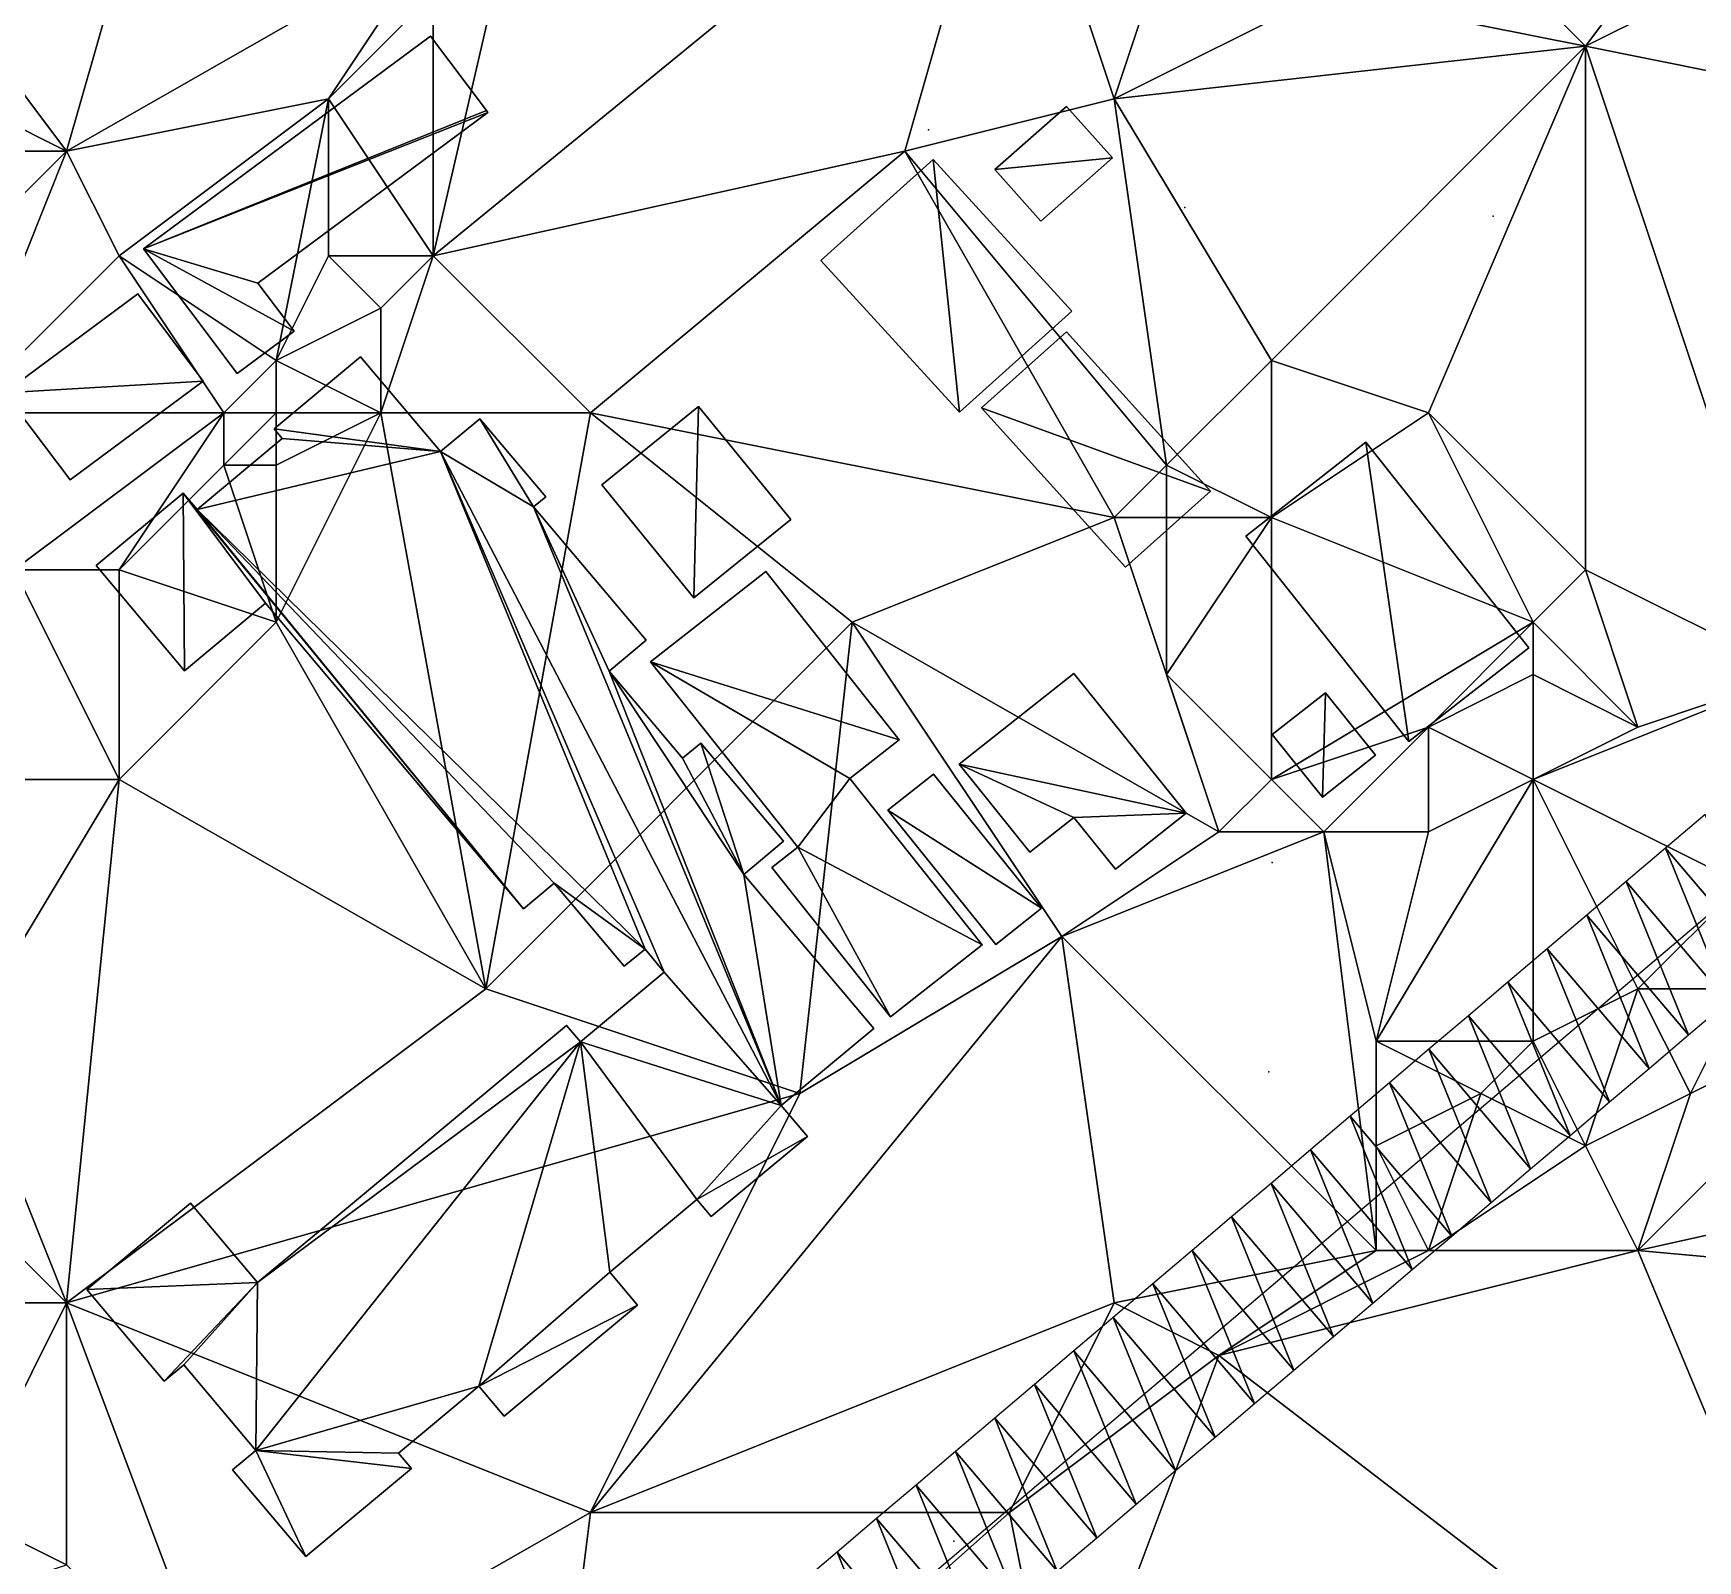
# Model space of a CAD drawing. Header units: metres. Extents: x -1103 to 901, y -902 to 905.
# Drawn here: x -155.3 to -91.7, y 490.2 to 548.5 of the extents above; entities that cross this region are included whole.
import ezdxf

# ---------------------------------------------------------------- set-up
doc = ezdxf.new("R2010")
doc.units = ezdxf.units.M
for name, color, linetype in [('OSM_BUILDING_FOOTPRINTS', 7, 'CONTINUOUS'), ('OSM_BUILDING_ROOFS', 1, 'CONTINUOUS'), ('OSM_BUILDING_WALLS', 8, 'CONTINUOUS'), ('OSM_ROAD_AXES', 2, 'CONTINUOUS'), ('OSM_ROAD_SURFACE', 9, 'CONTINUOUS'), ('OSM_TERRAIN', 3, 'CONTINUOUS'), ('OSM_TREES', 3, 'CONTINUOUS')]:
    doc.layers.add(name, color=color, linetype=linetype)

msp = doc.modelspace()

# ---------------------------------------------------------------- linework, layer by layer
at = {"layer": 'OSM_BUILDING_FOOTPRINTS'}
for points in [[(-151.062, 540.265, 14.985), (-140.107, 548.393, 14.985), (-137.974, 545.551, 14.985), (-137.919, 545.474, 14.985), (-146.706, 538.949, 14.985), (-145.314, 537.124, 14.985), (-147.491, 535.509, 14.985), (-151.062, 540.265, 14.985)], [(-115.822, 545.706, 15.709), (-114.064, 543.737, 15.709), (-116.806, 541.326, 15.709), (-118.563, 543.295, 15.709), (-115.822, 545.706, 15.709)], [(-125.207, 539.822, 15.812), (-120.918, 543.682, 15.812), (-115.623, 537.887, 15.812), (-119.912, 534.028, 15.812), (-125.207, 539.822, 15.812)], [(-151.283, 538.54, 15.13), (-148.785, 535.211, 15.13), (-153.869, 531.44, 15.13), (-156.379, 534.768, 15.13), (-151.283, 538.54, 15.13)], [(-115.822, 537.091, 15.217), (-110.317, 531.008, 15.217), (-113.567, 528.111, 15.217), (-119.072, 534.193, 15.217), (-115.822, 537.091, 15.217)], [(-152.874, 528.166, 15.963), (-149.547, 530.931, 15.963), (-149.017, 530.312, 15.963), (-145.767, 533.021, 15.963), (-146.076, 533.386, 15.963), (-142.782, 536.14, 15.963), (-139.731, 532.523, 15.963), (-138.228, 533.773, 15.963), (-135.708, 530.798, 15.963), (-136.172, 530.411, 15.963), (-131.872, 525.313, 15.963), (-133.287, 524.13, 15.963), (-130.479, 520.812, 15.963), (-129.783, 521.387, 15.963), (-126.622, 517.638, 15.963), (-128.147, 516.366, 15.963), (-123.184, 510.483, 15.963), (-126.721, 507.541, 15.963), (-125.715, 506.358, 15.963), (-129.385, 503.306, 15.963), (-129.938, 503.958, 15.963), (-133.265, 501.182, 15.963), (-132.204, 499.922, 15.963), (-137.3, 495.675, 15.963), (-138.261, 496.825, 15.963), (-141.323, 494.27, 15.963), (-140.826, 493.684, 15.963), (-144.871, 490.311, 15.963), (-147.668, 493.629, 15.963), (-146.773, 494.37, 15.963), (-149.525, 497.632, 15.963), (-150.277, 497.013, 15.963), (-153.228, 500.519, 15.963), (-149.271, 503.814, 15.963), (-146.717, 500.784, 15.963), (-134.912, 510.605, 15.963), (-134.381, 509.974, 15.963), (-131.187, 512.639, 15.963), (-131.916, 513.513, 15.963), (-132.712, 512.861, 15.963), (-135.387, 516.035, 15.963), (-136.559, 515.05, 15.963), (-146.408, 526.729, 15.963), (-149.503, 524.152, 15.963), (-152.874, 528.166, 15.963)], [(-133.563, 531.252, 16.356), (-129.871, 534.238, 16.356), (-126.345, 529.925, 16.356), (-130.048, 526.939, 16.356), (-133.563, 531.252, 16.356)], [(-108.969, 529.294, 14.063), (-104.392, 532.877, 14.063), (-98.169, 525.026, 14.063), (-102.756, 521.442, 14.063), (-108.969, 529.294, 14.063)], [(-127.307, 527.934, 16.377), (-122.211, 521.509, 16.377), (-124.09, 520.038, 16.377), (-119.039, 513.679, 16.377), (-122.543, 510.925, 16.377), (-127.075, 516.632, 16.377), (-126.08, 517.406, 16.377), (-131.706, 524.495, 16.377), (-127.307, 527.934, 16.377)], [(-115.546, 524.041, 15.904), (-111.257, 518.711, 15.904), (-113.954, 516.565, 15.904), (-115.546, 518.545, 15.904), (-117.226, 517.218, 15.904), (-119.923, 520.58, 15.904), (-115.546, 524.041, 15.904)], [(-104.017, 520.923, 14.483), (-106.05, 519.319, 14.483), (-107.963, 521.708, 14.483), (-105.929, 523.311, 14.483), (-104.017, 520.923, 14.483)], [(-120.896, 520.204, 16.344), (-116.773, 515.083, 16.344), (-118.519, 513.69, 16.344), (-122.642, 518.821, 16.344), (-120.896, 520.204, 16.344)]]:
    msp.add_polyline3d(points, close=True, dxfattribs=at)
at = {"layer": 'OSM_BUILDING_ROOFS'}
for points in [[(-151.062, 540.265, 24.985), (-137.974, 545.551, 24.985), (-140.107, 548.393, 24.985)], [(-151.062, 540.265, 24.985), (-137.919, 545.474, 24.985), (-137.974, 545.551, 24.985)], [(-151.062, 540.265, 24.985), (-146.706, 538.949, 24.985), (-137.919, 545.474, 24.985)], [(-114.064, 543.737, 25.709), (-115.822, 545.706, 25.709), (-118.563, 543.295, 25.709)], [(-120.918, 543.682, 25.812), (-125.207, 539.822, 25.812), (-119.912, 534.028, 25.812)], [(-120.918, 543.682, 25.812), (-119.912, 534.028, 25.812), (-115.623, 537.887, 25.812)], [(-114.064, 543.737, 25.709), (-118.563, 543.295, 25.709), (-116.806, 541.326, 25.709)], [(-151.062, 540.265, 24.985), (-147.491, 535.509, 24.985), (-145.314, 537.124, 24.985)], [(-151.062, 540.265, 24.985), (-145.314, 537.124, 24.985), (-146.706, 538.949, 24.985)], [(-148.785, 535.211, 25.13), (-151.283, 538.54, 25.13), (-156.379, 534.768, 25.13)], [(-110.317, 531.008, 25.217), (-115.822, 537.091, 25.217), (-119.072, 534.193, 25.217)], [(-139.731, 532.523, 30.763), (-142.782, 536.14, 30.763), (-146.076, 533.386, 30.763)], [(-148.785, 535.211, 25.13), (-156.379, 534.768, 25.13), (-153.869, 531.44, 25.13)], [(-129.871, 534.238, 26.356), (-133.563, 531.252, 26.356), (-130.048, 526.939, 26.356)], [(-129.871, 534.238, 26.356), (-130.048, 526.939, 26.356), (-126.345, 529.925, 26.356)], [(-110.317, 531.008, 25.217), (-119.072, 534.193, 25.217), (-113.567, 528.111, 25.217)], [(-139.731, 532.523, 30.763), (-146.076, 533.386, 30.763), (-145.767, 533.021, 30.763)], [(-136.172, 530.411, 30.763), (-138.228, 533.773, 30.763), (-139.731, 532.523, 30.763)], [(-136.172, 530.411, 30.763), (-135.708, 530.798, 30.763), (-138.228, 533.773, 30.763)], [(-139.731, 532.523, 30.763), (-145.767, 533.021, 30.763), (-149.017, 530.312, 30.763)], [(-104.392, 532.877, 24.063), (-108.969, 529.294, 24.063), (-102.756, 521.442, 24.063)], [(-104.392, 532.877, 24.063), (-102.756, 521.442, 24.063), (-98.169, 525.026, 24.063)], [(-139.731, 532.523, 30.763), (-149.017, 530.312, 30.763), (-131.916, 513.513, 30.763)], [(-126.721, 507.541, 30.763), (-136.172, 530.411, 30.763), (-139.731, 532.523, 30.763)], [(-139.731, 532.523, 30.763), (-131.916, 513.513, 30.763), (-131.187, 512.639, 30.763)], [(-131.187, 512.639, 30.763), (-126.721, 507.541, 30.763), (-139.731, 532.523, 30.763)], [(-149.547, 530.931, 30.763), (-152.874, 528.166, 30.763), (-149.503, 524.152, 30.763)], [(-149.547, 530.931, 30.763), (-149.503, 524.152, 30.763), (-146.408, 526.729, 30.763)], [(-149.547, 530.931, 30.763), (-146.408, 526.729, 30.763), (-136.559, 515.05, 30.763)], [(-149.017, 530.312, 30.763), (-149.547, 530.931, 30.763), (-136.559, 515.05, 30.763)], [(-149.017, 530.312, 30.763), (-136.559, 515.05, 30.763), (-135.387, 516.035, 30.763)], [(-149.017, 530.312, 30.763), (-135.387, 516.035, 30.763), (-131.916, 513.513, 30.763)], [(-133.287, 524.13, 30.763), (-131.872, 525.313, 30.763), (-136.172, 530.411, 30.763)], [(-126.721, 507.541, 30.763), (-133.287, 524.13, 30.763), (-136.172, 530.411, 30.763)], [(-122.211, 521.509, 26.377), (-127.307, 527.934, 26.377), (-131.706, 524.495, 26.377)], [(-124.09, 520.038, 26.377), (-122.211, 521.509, 26.377), (-131.706, 524.495, 26.377)], [(-124.09, 520.038, 26.377), (-131.706, 524.495, 26.377), (-126.08, 517.406, 26.377)], [(-128.147, 516.366, 30.763), (-130.479, 520.812, 30.763), (-133.287, 524.13, 30.763)], [(-126.721, 507.541, 30.763), (-128.147, 516.366, 30.763), (-133.287, 524.13, 30.763)], [(-111.257, 518.711, 25.904), (-115.546, 524.041, 25.904), (-119.923, 520.58, 25.904)], [(-106.05, 519.319, 24.483), (-105.929, 523.311, 24.483), (-107.963, 521.708, 24.483)], [(-106.05, 519.319, 24.483), (-104.017, 520.923, 24.483), (-105.929, 523.311, 24.483)], [(-128.147, 516.366, 30.763), (-129.783, 521.387, 30.763), (-130.479, 520.812, 30.763)], [(-128.147, 516.366, 30.763), (-126.622, 517.638, 30.763), (-129.783, 521.387, 30.763)], [(-119.923, 520.58, 25.904), (-117.226, 517.218, 25.904), (-115.546, 518.545, 25.904)], [(-115.546, 518.545, 25.904), (-111.257, 518.711, 25.904), (-119.923, 520.58, 25.904)], [(-126.08, 517.406, 26.377), (-119.039, 513.679, 26.377), (-124.09, 520.038, 26.377)], [(-116.773, 515.083, 26.344), (-120.896, 520.204, 26.344), (-122.642, 518.821, 26.344)], [(-116.773, 515.083, 26.344), (-122.642, 518.821, 26.344), (-118.519, 513.69, 26.344)], [(-115.546, 518.545, 25.904), (-113.954, 516.565, 25.904), (-111.257, 518.711, 25.904)], [(-126.08, 517.406, 26.377), (-127.075, 516.632, 26.377), (-122.543, 510.925, 26.377)], [(-126.08, 517.406, 26.377), (-122.543, 510.925, 26.377), (-119.039, 513.679, 26.377)], [(-126.721, 507.541, 30.763), (-123.184, 510.483, 30.763), (-128.147, 516.366, 30.763)], [(-135.387, 516.035, 30.763), (-132.712, 512.861, 30.763), (-131.916, 513.513, 30.763)], [(-131.187, 512.639, 30.763), (-134.381, 509.974, 30.763), (-126.721, 507.541, 30.763)], [(-134.381, 509.974, 30.763), (-134.912, 510.605, 30.763), (-146.717, 500.784, 30.763)], [(-134.381, 509.974, 30.763), (-146.717, 500.784, 30.763), (-146.773, 494.37, 30.763)], [(-134.381, 509.974, 30.763), (-146.773, 494.37, 30.763), (-138.261, 496.825, 30.763)], [(-134.381, 509.974, 30.763), (-138.261, 496.825, 30.763), (-133.265, 501.182, 30.763)], [(-134.381, 509.974, 30.763), (-133.265, 501.182, 30.763), (-129.938, 503.958, 30.763)], [(-134.381, 509.974, 30.763), (-129.938, 503.958, 30.763), (-126.721, 507.541, 30.763)], [(-163.818, 473.822, 18.964), (-154.532, 481.188, 18.964), (-175.877, 507.762, 18.964)], [(-129.938, 503.958, 30.763), (-125.715, 506.358, 30.763), (-126.721, 507.541, 30.763)], [(-129.938, 503.958, 30.763), (-129.385, 503.306, 30.763), (-125.715, 506.358, 30.763)], [(-146.717, 500.784, 30.763), (-149.271, 503.814, 30.763), (-153.228, 500.519, 30.763)], [(-138.261, 496.825, 30.763), (-132.204, 499.922, 30.763), (-133.265, 501.182, 30.763)], [(-146.717, 500.784, 30.763), (-153.228, 500.519, 30.763), (-150.277, 497.013, 30.763)], [(-146.717, 500.784, 30.763), (-150.277, 497.013, 30.763), (-149.525, 497.632, 30.763)], [(-146.717, 500.784, 30.763), (-149.525, 497.632, 30.763), (-146.773, 494.37, 30.763)], [(-138.261, 496.825, 30.763), (-137.3, 495.675, 30.763), (-132.204, 499.922, 30.763)], [(-146.773, 494.37, 30.763), (-141.323, 494.27, 30.763), (-138.261, 496.825, 30.763)], [(-146.773, 494.37, 30.763), (-147.668, 493.629, 30.763), (-144.871, 490.311, 30.763)], [(-146.773, 494.37, 30.763), (-144.871, 490.311, 30.763), (-140.826, 493.684, 30.763)], [(-146.773, 494.37, 30.763), (-140.826, 493.684, 30.763), (-141.323, 494.27, 30.763)]]:
    msp.add_3dface(points, dxfattribs=at)
at = {"layer": 'OSM_BUILDING_WALLS'}
for points in [[(-140.107, 548.393, 14.985), (-151.062, 540.265, 14.985), (-151.062, 540.265, 24.985)], [(-140.107, 548.393, 14.985), (-151.062, 540.265, 24.985), (-140.107, 548.393, 24.985)], [(-137.974, 545.551, 14.985), (-140.107, 548.393, 14.985), (-140.107, 548.393, 24.985)], [(-137.974, 545.551, 14.985), (-140.107, 548.393, 24.985), (-137.974, 545.551, 24.985)], [(-146.706, 538.949, 14.985), (-137.919, 545.474, 14.985), (-137.919, 545.474, 24.985)], [(-146.706, 538.949, 14.985), (-137.919, 545.474, 24.985), (-146.706, 538.949, 24.985)], [(-137.919, 545.474, 14.985), (-137.974, 545.551, 14.985), (-137.974, 545.551, 24.985)], [(-137.919, 545.474, 14.985), (-137.974, 545.551, 24.985), (-137.919, 545.474, 24.985)], [(-115.822, 545.706, 15.709), (-118.563, 543.295, 15.709), (-118.563, 543.295, 25.709)], [(-115.822, 545.706, 15.709), (-118.563, 543.295, 25.709), (-115.822, 545.706, 25.709)], [(-114.064, 543.737, 15.709), (-115.822, 545.706, 15.709), (-115.822, 545.706, 25.709)], [(-114.064, 543.737, 15.709), (-115.822, 545.706, 25.709), (-114.064, 543.737, 25.709)], [(-120.918, 543.682, 15.812), (-125.207, 539.822, 15.812), (-125.207, 539.822, 25.812)], [(-120.918, 543.682, 15.812), (-125.207, 539.822, 25.812), (-120.918, 543.682, 25.812)], [(-115.623, 537.887, 15.812), (-120.918, 543.682, 15.812), (-120.918, 543.682, 25.812)], [(-115.623, 537.887, 15.812), (-120.918, 543.682, 25.812), (-115.623, 537.887, 25.812)], [(-116.806, 541.326, 15.709), (-114.064, 543.737, 15.709), (-114.064, 543.737, 25.709)], [(-116.806, 541.326, 15.709), (-114.064, 543.737, 25.709), (-116.806, 541.326, 25.709)], [(-118.563, 543.295, 15.709), (-116.806, 541.326, 15.709), (-116.806, 541.326, 25.709)], [(-118.563, 543.295, 15.709), (-116.806, 541.326, 25.709), (-118.563, 543.295, 25.709)], [(-151.062, 540.265, 14.985), (-147.491, 535.509, 14.985), (-147.491, 535.509, 24.985)], [(-151.062, 540.265, 14.985), (-147.491, 535.509, 24.985), (-151.062, 540.265, 24.985)], [(-125.207, 539.822, 15.812), (-119.912, 534.028, 15.812), (-119.912, 534.028, 25.812)], [(-125.207, 539.822, 15.812), (-119.912, 534.028, 25.812), (-125.207, 539.822, 25.812)], [(-145.314, 537.124, 14.985), (-146.706, 538.949, 14.985), (-146.706, 538.949, 24.985)], [(-145.314, 537.124, 14.985), (-146.706, 538.949, 24.985), (-145.314, 537.124, 24.985)], [(-151.283, 538.54, 15.13), (-156.379, 534.768, 15.13), (-156.379, 534.768, 25.13)], [(-151.283, 538.54, 15.13), (-156.379, 534.768, 25.13), (-151.283, 538.54, 25.13)], [(-148.785, 535.211, 15.13), (-151.283, 538.54, 15.13), (-151.283, 538.54, 25.13)], [(-148.785, 535.211, 15.13), (-151.283, 538.54, 25.13), (-148.785, 535.211, 25.13)], [(-119.912, 534.028, 15.812), (-115.623, 537.887, 15.812), (-115.623, 537.887, 25.812)], [(-119.912, 534.028, 15.812), (-115.623, 537.887, 25.812), (-119.912, 534.028, 25.812)], [(-147.491, 535.509, 14.985), (-145.314, 537.124, 14.985), (-145.314, 537.124, 24.985)], [(-147.491, 535.509, 14.985), (-145.314, 537.124, 24.985), (-147.491, 535.509, 24.985)], [(-115.822, 537.091, 15.217), (-119.072, 534.193, 15.217), (-119.072, 534.193, 25.217)], [(-115.822, 537.091, 15.217), (-119.072, 534.193, 25.217), (-115.822, 537.091, 25.217)], [(-110.317, 531.008, 15.217), (-115.822, 537.091, 15.217), (-115.822, 537.091, 25.217)], [(-110.317, 531.008, 15.217), (-115.822, 537.091, 25.217), (-110.317, 531.008, 25.217)], [(-142.782, 536.14, 15.963), (-146.076, 533.386, 15.963), (-146.076, 533.386, 30.763)], [(-142.782, 536.14, 15.963), (-146.076, 533.386, 30.763), (-142.782, 536.14, 30.763)], [(-139.731, 532.523, 15.963), (-142.782, 536.14, 15.963), (-142.782, 536.14, 30.763)], [(-139.731, 532.523, 15.963), (-142.782, 536.14, 30.763), (-139.731, 532.523, 30.763)], [(-153.869, 531.44, 15.13), (-148.785, 535.211, 15.13), (-148.785, 535.211, 25.13)], [(-153.869, 531.44, 15.13), (-148.785, 535.211, 25.13), (-153.869, 531.44, 25.13)], [(-156.379, 534.768, 15.13), (-153.869, 531.44, 15.13), (-153.869, 531.44, 25.13)], [(-156.379, 534.768, 15.13), (-153.869, 531.44, 25.13), (-156.379, 534.768, 25.13)], [(-129.871, 534.238, 16.356), (-133.563, 531.252, 16.356), (-133.563, 531.252, 26.356)], [(-129.871, 534.238, 16.356), (-133.563, 531.252, 26.356), (-129.871, 534.238, 26.356)], [(-126.345, 529.925, 16.356), (-129.871, 534.238, 16.356), (-129.871, 534.238, 26.356)], [(-126.345, 529.925, 16.356), (-129.871, 534.238, 26.356), (-126.345, 529.925, 26.356)], [(-119.072, 534.193, 15.217), (-113.567, 528.111, 15.217), (-113.567, 528.111, 25.217)], [(-119.072, 534.193, 15.217), (-113.567, 528.111, 25.217), (-119.072, 534.193, 25.217)], [(-146.076, 533.386, 15.963), (-145.767, 533.021, 15.963), (-145.767, 533.021, 30.763)], [(-146.076, 533.386, 15.963), (-145.767, 533.021, 30.763), (-146.076, 533.386, 30.763)], [(-138.228, 533.773, 15.963), (-139.731, 532.523, 15.963), (-139.731, 532.523, 30.763)], [(-138.228, 533.773, 15.963), (-139.731, 532.523, 30.763), (-138.228, 533.773, 30.763)], [(-135.708, 530.798, 15.963), (-138.228, 533.773, 15.963), (-138.228, 533.773, 30.763)], [(-135.708, 530.798, 15.963), (-138.228, 533.773, 30.763), (-135.708, 530.798, 30.763)], [(-145.767, 533.021, 15.963), (-149.017, 530.312, 15.963), (-149.017, 530.312, 30.763)], [(-145.767, 533.021, 15.963), (-149.017, 530.312, 30.763), (-145.767, 533.021, 30.763)], [(-104.392, 532.877, 14.063), (-108.969, 529.294, 14.063), (-108.969, 529.294, 24.063)], [(-104.392, 532.877, 14.063), (-108.969, 529.294, 24.063), (-104.392, 532.877, 24.063)], [(-98.169, 525.026, 14.063), (-104.392, 532.877, 14.063), (-104.392, 532.877, 24.063)], [(-98.169, 525.026, 14.063), (-104.392, 532.877, 24.063), (-98.169, 525.026, 24.063)], [(-149.547, 530.931, 15.963), (-152.874, 528.166, 15.963), (-152.874, 528.166, 30.763)], [(-149.547, 530.931, 15.963), (-152.874, 528.166, 30.763), (-149.547, 530.931, 30.763)], [(-149.017, 530.312, 15.963), (-149.547, 530.931, 15.963), (-149.547, 530.931, 30.763)], [(-149.017, 530.312, 15.963), (-149.547, 530.931, 30.763), (-149.017, 530.312, 30.763)], [(-136.172, 530.411, 15.963), (-135.708, 530.798, 15.963), (-135.708, 530.798, 30.763)], [(-136.172, 530.411, 15.963), (-135.708, 530.798, 30.763), (-136.172, 530.411, 30.763)], [(-133.563, 531.252, 16.356), (-130.048, 526.939, 16.356), (-130.048, 526.939, 26.356)], [(-133.563, 531.252, 16.356), (-130.048, 526.939, 26.356), (-133.563, 531.252, 26.356)], [(-113.567, 528.111, 15.217), (-110.317, 531.008, 15.217), (-110.317, 531.008, 25.217)], [(-113.567, 528.111, 15.217), (-110.317, 531.008, 25.217), (-113.567, 528.111, 25.217)], [(-131.872, 525.313, 15.963), (-136.172, 530.411, 15.963), (-136.172, 530.411, 30.763)], [(-131.872, 525.313, 15.963), (-136.172, 530.411, 30.763), (-131.872, 525.313, 30.763)], [(-130.048, 526.939, 16.356), (-126.345, 529.925, 16.356), (-126.345, 529.925, 26.356)], [(-130.048, 526.939, 16.356), (-126.345, 529.925, 26.356), (-130.048, 526.939, 26.356)], [(-108.969, 529.294, 14.063), (-102.756, 521.442, 14.063), (-102.756, 521.442, 24.063)], [(-108.969, 529.294, 14.063), (-102.756, 521.442, 24.063), (-108.969, 529.294, 24.063)], [(-152.874, 528.166, 15.963), (-149.503, 524.152, 15.963), (-149.503, 524.152, 30.763)], [(-152.874, 528.166, 15.963), (-149.503, 524.152, 30.763), (-152.874, 528.166, 30.763)], [(-127.307, 527.934, 16.377), (-131.706, 524.495, 16.377), (-131.706, 524.495, 26.377)], [(-127.307, 527.934, 16.377), (-131.706, 524.495, 26.377), (-127.307, 527.934, 26.377)], [(-122.211, 521.509, 16.377), (-127.307, 527.934, 16.377), (-127.307, 527.934, 26.377)], [(-122.211, 521.509, 16.377), (-127.307, 527.934, 26.377), (-122.211, 521.509, 26.377)], [(-149.503, 524.152, 15.963), (-146.408, 526.729, 15.963), (-146.408, 526.729, 30.763)], [(-149.503, 524.152, 15.963), (-146.408, 526.729, 30.763), (-149.503, 524.152, 30.763)], [(-146.408, 526.729, 15.963), (-136.559, 515.05, 15.963), (-136.559, 515.05, 30.763)], [(-146.408, 526.729, 15.963), (-136.559, 515.05, 30.763), (-146.408, 526.729, 30.763)], [(-133.287, 524.13, 15.963), (-131.872, 525.313, 15.963), (-131.872, 525.313, 30.763)], [(-133.287, 524.13, 15.963), (-131.872, 525.313, 30.763), (-133.287, 524.13, 30.763)], [(-102.756, 521.442, 14.063), (-98.169, 525.026, 14.063), (-98.169, 525.026, 24.063)], [(-102.756, 521.442, 14.063), (-98.169, 525.026, 24.063), (-102.756, 521.442, 24.063)], [(-131.706, 524.495, 16.377), (-126.08, 517.406, 16.377), (-126.08, 517.406, 26.377)], [(-131.706, 524.495, 16.377), (-126.08, 517.406, 26.377), (-131.706, 524.495, 26.377)], [(-130.479, 520.812, 15.963), (-133.287, 524.13, 15.963), (-133.287, 524.13, 30.763)], [(-130.479, 520.812, 15.963), (-133.287, 524.13, 30.763), (-130.479, 520.812, 30.763)], [(-115.546, 524.041, 15.904), (-119.923, 520.58, 15.904), (-119.923, 520.58, 25.904)], [(-115.546, 524.041, 15.904), (-119.923, 520.58, 25.904), (-115.546, 524.041, 25.904)], [(-111.257, 518.711, 15.904), (-115.546, 524.041, 15.904), (-115.546, 524.041, 25.904)], [(-111.257, 518.711, 15.904), (-115.546, 524.041, 25.904), (-111.257, 518.711, 25.904)], [(-105.929, 523.311, 14.483), (-107.963, 521.708, 14.483), (-107.963, 521.708, 24.483)], [(-105.929, 523.311, 14.483), (-107.963, 521.708, 24.483), (-105.929, 523.311, 24.483)], [(-104.017, 520.923, 14.483), (-105.929, 523.311, 14.483), (-105.929, 523.311, 24.483)], [(-104.017, 520.923, 14.483), (-105.929, 523.311, 24.483), (-104.017, 520.923, 24.483)], [(-129.783, 521.387, 15.963), (-130.479, 520.812, 15.963), (-130.479, 520.812, 30.763)], [(-129.783, 521.387, 15.963), (-130.479, 520.812, 30.763), (-129.783, 521.387, 30.763)], [(-126.622, 517.638, 15.963), (-129.783, 521.387, 15.963), (-129.783, 521.387, 30.763)], [(-126.622, 517.638, 15.963), (-129.783, 521.387, 30.763), (-126.622, 517.638, 30.763)], [(-124.09, 520.038, 16.377), (-122.211, 521.509, 16.377), (-122.211, 521.509, 26.377)], [(-124.09, 520.038, 16.377), (-122.211, 521.509, 26.377), (-124.09, 520.038, 26.377)], [(-107.963, 521.708, 14.483), (-106.05, 519.319, 14.483), (-106.05, 519.319, 24.483)], [(-107.963, 521.708, 14.483), (-106.05, 519.319, 24.483), (-107.963, 521.708, 24.483)], [(-119.923, 520.58, 15.904), (-117.226, 517.218, 15.904), (-117.226, 517.218, 25.904)], [(-119.923, 520.58, 15.904), (-117.226, 517.218, 25.904), (-119.923, 520.58, 25.904)], [(-106.05, 519.319, 14.483), (-104.017, 520.923, 14.483), (-104.017, 520.923, 24.483)], [(-106.05, 519.319, 14.483), (-104.017, 520.923, 24.483), (-106.05, 519.319, 24.483)], [(-119.039, 513.679, 16.377), (-124.09, 520.038, 16.377), (-124.09, 520.038, 26.377)], [(-119.039, 513.679, 16.377), (-124.09, 520.038, 26.377), (-119.039, 513.679, 26.377)], [(-120.896, 520.204, 16.344), (-122.642, 518.821, 16.344), (-122.642, 518.821, 26.344)], [(-120.896, 520.204, 16.344), (-122.642, 518.821, 26.344), (-120.896, 520.204, 26.344)], [(-116.773, 515.083, 16.344), (-120.896, 520.204, 16.344), (-120.896, 520.204, 26.344)], [(-116.773, 515.083, 16.344), (-120.896, 520.204, 26.344), (-116.773, 515.083, 26.344)], [(-122.642, 518.821, 16.344), (-118.519, 513.69, 16.344), (-118.519, 513.69, 26.344)], [(-122.642, 518.821, 16.344), (-118.519, 513.69, 26.344), (-122.642, 518.821, 26.344)], [(-113.954, 516.565, 15.904), (-111.257, 518.711, 15.904), (-111.257, 518.711, 25.904)], [(-113.954, 516.565, 15.904), (-111.257, 518.711, 25.904), (-113.954, 516.565, 25.904)], [(-117.226, 517.218, 15.904), (-115.546, 518.545, 15.904), (-115.546, 518.545, 25.904)], [(-117.226, 517.218, 15.904), (-115.546, 518.545, 25.904), (-117.226, 517.218, 25.904)], [(-115.546, 518.545, 15.904), (-113.954, 516.565, 15.904), (-113.954, 516.565, 25.904)], [(-115.546, 518.545, 15.904), (-113.954, 516.565, 25.904), (-115.546, 518.545, 25.904)], [(-128.147, 516.366, 15.963), (-126.622, 517.638, 15.963), (-126.622, 517.638, 30.763)], [(-128.147, 516.366, 15.963), (-126.622, 517.638, 30.763), (-128.147, 516.366, 30.763)], [(-126.08, 517.406, 16.377), (-127.075, 516.632, 16.377), (-127.075, 516.632, 26.377)], [(-126.08, 517.406, 16.377), (-127.075, 516.632, 26.377), (-126.08, 517.406, 26.377)], [(-123.184, 510.483, 15.963), (-128.147, 516.366, 15.963), (-128.147, 516.366, 30.763)], [(-123.184, 510.483, 15.963), (-128.147, 516.366, 30.763), (-123.184, 510.483, 30.763)], [(-127.075, 516.632, 16.377), (-122.543, 510.925, 16.377), (-122.543, 510.925, 26.377)], [(-127.075, 516.632, 16.377), (-122.543, 510.925, 26.377), (-127.075, 516.632, 26.377)], [(-136.559, 515.05, 15.963), (-135.387, 516.035, 15.963), (-135.387, 516.035, 30.763)], [(-136.559, 515.05, 15.963), (-135.387, 516.035, 30.763), (-136.559, 515.05, 30.763)], [(-135.387, 516.035, 15.963), (-132.712, 512.861, 15.963), (-132.712, 512.861, 30.763)], [(-135.387, 516.035, 15.963), (-132.712, 512.861, 30.763), (-135.387, 516.035, 30.763)], [(-118.519, 513.69, 16.344), (-116.773, 515.083, 16.344), (-116.773, 515.083, 26.344)], [(-118.519, 513.69, 16.344), (-116.773, 515.083, 26.344), (-118.519, 513.69, 26.344)], [(-122.543, 510.925, 16.377), (-119.039, 513.679, 16.377), (-119.039, 513.679, 26.377)], [(-122.543, 510.925, 16.377), (-119.039, 513.679, 26.377), (-122.543, 510.925, 26.377)], [(-132.712, 512.861, 15.963), (-131.916, 513.513, 15.963), (-131.916, 513.513, 30.763)], [(-132.712, 512.861, 15.963), (-131.916, 513.513, 30.763), (-132.712, 512.861, 30.763)], [(-131.916, 513.513, 15.963), (-131.187, 512.639, 15.963), (-131.187, 512.639, 30.763)], [(-131.916, 513.513, 15.963), (-131.187, 512.639, 30.763), (-131.916, 513.513, 30.763)], [(-131.187, 512.639, 15.963), (-134.381, 509.974, 15.963), (-134.381, 509.974, 30.763)], [(-131.187, 512.639, 15.963), (-134.381, 509.974, 30.763), (-131.187, 512.639, 30.763)], [(-134.912, 510.605, 15.963), (-146.717, 500.784, 15.963), (-146.717, 500.784, 30.763)], [(-134.912, 510.605, 15.963), (-146.717, 500.784, 30.763), (-134.912, 510.605, 30.763)], [(-134.381, 509.974, 15.963), (-134.912, 510.605, 15.963), (-134.912, 510.605, 30.763)], [(-134.381, 509.974, 15.963), (-134.912, 510.605, 30.763), (-134.381, 509.974, 30.763)], [(-126.721, 507.541, 15.963), (-123.184, 510.483, 15.963), (-123.184, 510.483, 30.763)], [(-126.721, 507.541, 15.963), (-123.184, 510.483, 30.763), (-126.721, 507.541, 30.763)], [(-154.532, 481.188, 13.764), (-175.877, 507.762, 13.764), (-175.877, 507.762, 18.964)], [(-154.532, 481.188, 13.764), (-175.877, 507.762, 18.964), (-154.532, 481.188, 18.964)], [(-125.715, 506.358, 15.963), (-126.721, 507.541, 15.963), (-126.721, 507.541, 30.763)], [(-125.715, 506.358, 15.963), (-126.721, 507.541, 30.763), (-125.715, 506.358, 30.763)], [(-129.385, 503.306, 15.963), (-125.715, 506.358, 15.963), (-125.715, 506.358, 30.763)], [(-129.385, 503.306, 15.963), (-125.715, 506.358, 30.763), (-129.385, 503.306, 30.763)], [(-149.271, 503.814, 15.963), (-153.228, 500.519, 15.963), (-153.228, 500.519, 30.763)], [(-149.271, 503.814, 15.963), (-153.228, 500.519, 30.763), (-149.271, 503.814, 30.763)], [(-146.717, 500.784, 15.963), (-149.271, 503.814, 15.963), (-149.271, 503.814, 30.763)], [(-146.717, 500.784, 15.963), (-149.271, 503.814, 30.763), (-146.717, 500.784, 30.763)], [(-133.265, 501.182, 15.963), (-129.938, 503.958, 15.963), (-129.938, 503.958, 30.763)], [(-133.265, 501.182, 15.963), (-129.938, 503.958, 30.763), (-133.265, 501.182, 30.763)], [(-129.938, 503.958, 15.963), (-129.385, 503.306, 15.963), (-129.385, 503.306, 30.763)], [(-129.938, 503.958, 15.963), (-129.385, 503.306, 30.763), (-129.938, 503.958, 30.763)], [(-132.204, 499.922, 15.963), (-133.265, 501.182, 15.963), (-133.265, 501.182, 30.763)], [(-132.204, 499.922, 15.963), (-133.265, 501.182, 30.763), (-132.204, 499.922, 30.763)], [(-153.228, 500.519, 15.963), (-150.277, 497.013, 15.963), (-150.277, 497.013, 30.763)], [(-153.228, 500.519, 15.963), (-150.277, 497.013, 30.763), (-153.228, 500.519, 30.763)], [(-137.3, 495.675, 15.963), (-132.204, 499.922, 15.963), (-132.204, 499.922, 30.763)], [(-137.3, 495.675, 15.963), (-132.204, 499.922, 30.763), (-137.3, 495.675, 30.763)], [(-150.277, 497.013, 15.963), (-149.525, 497.632, 15.963), (-149.525, 497.632, 30.763)], [(-150.277, 497.013, 15.963), (-149.525, 497.632, 30.763), (-150.277, 497.013, 30.763)], [(-149.525, 497.632, 15.963), (-146.773, 494.37, 15.963), (-146.773, 494.37, 30.763)], [(-149.525, 497.632, 15.963), (-146.773, 494.37, 30.763), (-149.525, 497.632, 30.763)], [(-141.323, 494.27, 15.963), (-138.261, 496.825, 15.963), (-138.261, 496.825, 30.763)], [(-141.323, 494.27, 15.963), (-138.261, 496.825, 30.763), (-141.323, 494.27, 30.763)], [(-138.261, 496.825, 15.963), (-137.3, 495.675, 15.963), (-137.3, 495.675, 30.763)], [(-138.261, 496.825, 15.963), (-137.3, 495.675, 30.763), (-138.261, 496.825, 30.763)], [(-146.773, 494.37, 15.963), (-147.668, 493.629, 15.963), (-147.668, 493.629, 30.763)], [(-146.773, 494.37, 15.963), (-147.668, 493.629, 30.763), (-146.773, 494.37, 30.763)], [(-140.826, 493.684, 15.963), (-141.323, 494.27, 15.963), (-141.323, 494.27, 30.763)], [(-140.826, 493.684, 15.963), (-141.323, 494.27, 30.763), (-140.826, 493.684, 30.763)], [(-147.668, 493.629, 15.963), (-144.871, 490.311, 15.963), (-144.871, 490.311, 30.763)], [(-147.668, 493.629, 15.963), (-144.871, 490.311, 30.763), (-147.668, 493.629, 30.763)], [(-144.871, 490.311, 15.963), (-140.826, 493.684, 15.963), (-140.826, 493.684, 30.763)], [(-144.871, 490.311, 15.963), (-140.826, 493.684, 30.763), (-144.871, 490.311, 30.763)]]:
    msp.add_3dface(points, dxfattribs=at)
at = {"layer": 'OSM_ROAD_AXES'}
msp.add_polyline3d([(338.128, 881.942, 14.359), (234.895, 793.04, 12.898), (204.718, 767.892, 16.831), (76.88, 658.585, 15.214), (-16.846, 578.441, 10.141), (-81.964, 522.77, 11.318), (-163.309, 453.629, 16.809), (-182.001, 437.737, 14.897), (-234.694, 391.565, 11.193), (-256.57, 375.209, 14.917), (-337.594, 302.816, 14.849)], dxfattribs=at)
at = {"layer": 'OSM_ROAD_SURFACE'}
for points in [[(-91.439, 518.653, 13.422), (-92.945, 517.373, 13.757), (-89.06, 512.801, 13.76)], [(-92.945, 517.373, 13.757), (-94.452, 516.093, 14.159), (-90.566, 511.521, 14.093)], [(-92.945, 517.373, 13.757), (-90.566, 511.521, 14.093), (-89.06, 512.801, 13.76)], [(-94.452, 516.093, 14.159), (-95.958, 514.812, 14.522), (-92.072, 510.241, 14.301)], [(-94.452, 516.093, 14.159), (-92.072, 510.241, 14.301), (-90.566, 511.521, 14.093)], [(-95.958, 514.812, 14.522), (-97.465, 513.532, 14.772), (-93.579, 508.96, 14.603)], [(-95.958, 514.812, 14.522), (-93.579, 508.96, 14.603), (-92.072, 510.241, 14.301)], [(-97.465, 513.532, 14.772), (-98.971, 512.252, 15.076), (-95.085, 507.68, 14.993)], [(-97.465, 513.532, 14.772), (-95.085, 507.68, 14.993), (-93.579, 508.96, 14.603)], [(-98.971, 512.252, 15.076), (-100.477, 510.971, 15.408), (-96.591, 506.399, 15.373)], [(-98.971, 512.252, 15.076), (-96.591, 506.399, 15.373), (-95.085, 507.68, 14.993)], [(-100.477, 510.971, 15.408), (-101.984, 509.691, 15.773), (-98.098, 505.119, 15.716)], [(-100.477, 510.971, 15.408), (-98.098, 505.119, 15.716), (-96.591, 506.399, 15.373)], [(-101.984, 509.691, 15.773), (-103.49, 508.41, 16.077), (-99.604, 503.839, 16.054)], [(-101.984, 509.691, 15.773), (-99.604, 503.839, 16.054), (-98.098, 505.119, 15.716)], [(-103.49, 508.41, 16.077), (-104.996, 507.13, 16.525), (-101.111, 502.558, 16.388)], [(-103.49, 508.41, 16.077), (-101.111, 502.558, 16.388), (-99.604, 503.839, 16.054)], [(-104.996, 507.13, 16.525), (-106.503, 505.85, 16.801), (-102.617, 501.278, 16.606)], [(-104.996, 507.13, 16.525), (-102.617, 501.278, 16.606), (-101.111, 502.558, 16.388)], [(-106.503, 505.85, 16.801), (-108.009, 504.569, 17.06), (-104.123, 499.997, 16.753)], [(-106.503, 505.85, 16.801), (-104.123, 499.997, 16.753), (-102.617, 501.278, 16.606)], [(-108.009, 504.569, 17.06), (-109.516, 503.289, 17.302), (-105.63, 498.717, 16.991)], [(-108.009, 504.569, 17.06), (-105.63, 498.717, 16.991), (-104.123, 499.997, 16.753)], [(-109.516, 503.289, 17.302), (-111.022, 502.008, 17.545), (-107.136, 497.437, 17.359)], [(-109.516, 503.289, 17.302), (-107.136, 497.437, 17.359), (-105.63, 498.717, 16.991)], [(-111.022, 502.008, 17.545), (-112.528, 500.728, 17.787), (-108.643, 496.156, 17.658)], [(-111.022, 502.008, 17.545), (-108.643, 496.156, 17.658), (-107.136, 497.437, 17.359)], [(-112.528, 500.728, 17.787), (-114.035, 499.448, 18.034), (-110.149, 494.876, 17.815)], [(-112.528, 500.728, 17.787), (-110.149, 494.876, 17.815), (-108.643, 496.156, 17.658)], [(-114.035, 499.448, 18.034), (-115.541, 498.167, 18.165), (-111.655, 493.596, 17.972)], [(-114.035, 499.448, 18.034), (-111.655, 493.596, 17.972), (-110.149, 494.876, 17.815)], [(-115.541, 498.167, 18.165), (-117.048, 496.887, 18.275), (-113.162, 492.315, 18.169)], [(-115.541, 498.167, 18.165), (-113.162, 492.315, 18.169), (-111.655, 493.596, 17.972)], [(-117.048, 496.887, 18.275), (-118.554, 495.606, 18.384), (-114.668, 491.035, 18.366)], [(-117.048, 496.887, 18.275), (-114.668, 491.035, 18.366), (-113.162, 492.315, 18.169)], [(-118.554, 495.606, 18.384), (-120.06, 494.326, 18.493), (-116.175, 489.754, 18.563)], [(-118.554, 495.606, 18.384), (-116.175, 489.754, 18.563), (-114.668, 491.035, 18.366)], [(-120.06, 494.326, 18.493), (-121.567, 493.046, 18.602), (-117.681, 488.474, 18.718)], [(-120.06, 494.326, 18.493), (-117.681, 488.474, 18.718), (-116.175, 489.754, 18.563)], [(-121.567, 493.046, 18.602), (-123.073, 491.765, 18.693), (-119.187, 487.194, 18.723)], [(-121.567, 493.046, 18.602), (-119.187, 487.194, 18.723), (-117.681, 488.474, 18.718)], [(-123.073, 491.765, 18.693), (-124.579, 490.485, 18.703), (-120.694, 485.913, 18.729)], [(-123.073, 491.765, 18.693), (-120.694, 485.913, 18.729), (-119.187, 487.194, 18.723)], [(-124.579, 490.485, 18.703), (-126.086, 489.205, 18.712), (-122.2, 484.633, 18.735)], [(-124.579, 490.485, 18.703), (-122.2, 484.633, 18.735), (-120.694, 485.913, 18.729)]]:
    msp.add_3dface(points, dxfattribs=at)
at = {"layer": 'OSM_TERRAIN'}
for points in [[(-140, 540, 17.421), (-134, 566, 14.979), (-140, 552, 16.172)], [(-140, 540, 17.421), (-118, 558, 16.694), (-134, 566, 14.979)], [(-154, 544, 16.24), (-150, 558, 14.364), (-160, 552, 14.656)], [(-140, 552, 16.172), (-150, 558, 14.364), (-154, 544, 16.24)], [(-122, 544, 17.886), (-118, 558, 16.694), (-140, 540, 17.421)], [(-122, 544, 17.886), (-114, 546, 17.665), (-118, 558, 16.694)], [(-114, 546, 17.665), (-112, 552, 17.184), (-118, 558, 16.694)], [(-96, 548, 15.633), (-104, 556, 16.011), (-106, 550, 16.741)], [(-96, 548, 15.633), (-90, 556, 15.724), (-104, 556, 16.011)], [(-96, 548, 15.633), (-88, 552, 14.519), (-90, 556, 15.724)], [(-154, 544, 16.24), (-160, 552, 14.656), (-162, 548, 15.96)], [(-154, 544, 16.24), (-144, 546, 17.002), (-140, 552, 16.172)], [(-144, 546, 17.002), (-140, 550, 16.761), (-140, 552, 16.172)], [(-140, 540, 17.421), (-140, 552, 16.172), (-140, 550, 16.761)], [(-114, 546, 17.665), (-106, 550, 16.741), (-112, 552, 17.184)], [(-96, 548, 15.633), (-86, 546, 13.873), (-88, 552, 14.519)], [(-144, 546, 17.002), (-140, 540, 17.421), (-140, 550, 16.761)], [(-114, 546, 17.665), (-96, 548, 15.633), (-106, 550, 16.741)], [(-166, 544, 16.133), (-154, 544, 16.24), (-162, 548, 15.96)], [(-108, 536, 17.124), (-96, 548, 15.633), (-114, 546, 17.665)], [(-102, 534, 16.143), (-96, 548, 15.633), (-108, 536, 17.124)], [(-102, 534, 16.143), (-96, 528, 14.89), (-96, 548, 15.633)], [(-96, 528, 14.89), (-88, 524, 12.639), (-96, 548, 15.633)], [(-88, 524, 12.639), (-86, 546, 13.873), (-96, 548, 15.633)], [(-152, 540, 17.111), (-144, 546, 17.002), (-154, 544, 16.24)], [(-146, 536, 17.182), (-144, 546, 17.002), (-152, 540, 17.111)], [(-146, 536, 17.182), (-144, 540, 17.098), (-144, 546, 17.002)], [(-144, 540, 17.098), (-140, 540, 17.421), (-144, 546, 17.002)], [(-112, 532, 18.013), (-114, 546, 17.665), (-122, 544, 17.886)], [(-112, 532, 18.013), (-108, 536, 17.124), (-114, 546, 17.665)], [(-160, 538, 16.233), (-154, 544, 16.24), (-166, 544, 16.133)], [(-160, 538, 16.233), (-158, 534, 17.088), (-154, 544, 16.24)], [(-158, 534, 17.088), (-152, 540, 17.111), (-154, 544, 16.24)], [(-140, 540, 17.421), (-134, 534, 18.324), (-122, 544, 17.886)], [(-114, 530, 18.013), (-122, 544, 17.886), (-134, 534, 18.324)], [(-114, 530, 18.013), (-112, 532, 18.013), (-122, 544, 17.886)], [(-148, 534, 17.285), (-152, 540, 17.111), (-158, 534, 17.088)], [(-148, 534, 17.285), (-146, 536, 17.182), (-152, 540, 17.111)], [(-146, 536, 17.182), (-142, 538, 17.988), (-144, 540, 17.098)], [(-142, 538, 17.988), (-140, 540, 17.421), (-144, 540, 17.098)], [(-142, 534, 18.702), (-134, 534, 18.324), (-140, 540, 17.421)], [(-142, 534, 18.702), (-140, 540, 17.421), (-142, 538, 17.988)], [(-142, 534, 18.702), (-142, 538, 17.988), (-146, 536, 17.182)], [(-148, 534, 17.285), (-146, 534, 17.695), (-146, 536, 17.182)], [(-146, 534, 17.695), (-142, 534, 18.702), (-146, 536, 17.182)], [(-108, 530, 16.316), (-108, 536, 17.124), (-112, 532, 18.013)], [(-108, 530, 16.316), (-102, 534, 16.143), (-108, 536, 17.124)], [(-156, 528, 17.676), (-148, 534, 17.285), (-158, 534, 17.088)], [(-156, 528, 17.676), (-152, 528, 18.67), (-148, 534, 17.285)], [(-152, 528, 18.67), (-148, 532, 18.077), (-148, 534, 17.285)], [(-148, 532, 18.077), (-146, 532, 18.625), (-146, 534, 17.695)], [(-148, 532, 18.077), (-146, 534, 17.695), (-148, 534, 17.285)], [(-138, 512, 18.81), (-142, 534, 18.702), (-146, 526, 18.676)], [(-146, 526, 18.676), (-142, 534, 18.702), (-146, 532, 18.625)], [(-146, 532, 18.625), (-142, 534, 18.702), (-146, 534, 17.695)], [(-138, 512, 18.81), (-134, 534, 18.324), (-142, 534, 18.702)], [(-138, 512, 18.81), (-124, 526, 18.476), (-134, 534, 18.324)], [(-124, 526, 18.476), (-114, 530, 18.013), (-134, 534, 18.324)], [(-98, 526, 16.075), (-102, 534, 16.143), (-108, 530, 16.316)], [(-98, 526, 16.075), (-96, 528, 14.89), (-102, 534, 16.143)], [(-152, 528, 18.67), (-146, 526, 18.676), (-148, 532, 18.077)], [(-146, 526, 18.676), (-146, 532, 18.625), (-148, 532, 18.077)], [(-114, 530, 18.013), (-112, 530, 17.637), (-112, 532, 18.013)], [(-112, 530, 17.637), (-108, 530, 16.316), (-112, 532, 18.013)], [(-110, 518, 17.791), (-114, 530, 18.013), (-124, 526, 18.476)], [(-110, 518, 17.791), (-112, 524, 17.794), (-114, 530, 18.013)], [(-112, 524, 17.794), (-112, 530, 17.637), (-114, 530, 18.013)], [(-112, 524, 17.794), (-108, 520, 16.683), (-108, 530, 16.316)], [(-112, 524, 17.794), (-108, 530, 16.316), (-112, 530, 17.637)], [(-108, 520, 16.683), (-98, 526, 16.075), (-108, 530, 16.316)], [(-168, 520, 17.032), (-152, 520, 18.008), (-156, 528, 17.676)], [(-152, 520, 18.008), (-152, 528, 18.67), (-156, 528, 17.676)], [(-152, 520, 18.008), (-146, 526, 18.676), (-152, 528, 18.67)], [(-98, 526, 16.075), (-94, 522, 14.092), (-96, 528, 14.89)], [(-94, 522, 14.092), (-88, 524, 12.639), (-96, 528, 14.89)], [(-146, 526, 18.676), (-152, 520, 18.008), (-138, 512, 18.81)], [(-126, 508, 18.702), (-124, 526, 18.476), (-138, 512, 18.81)], [(-126, 508, 18.702), (-116, 514, 18.327), (-124, 526, 18.476)], [(-116, 514, 18.327), (-110, 518, 17.791), (-124, 526, 18.476)], [(-102, 522, 16.407), (-98, 526, 16.075), (-108, 520, 16.683)], [(-102, 522, 16.407), (-98, 524, 16.001), (-98, 526, 16.075)], [(-98, 524, 16.001), (-94, 522, 14.092), (-98, 526, 16.075)], [(-110, 518, 17.791), (-108, 520, 16.683), (-112, 524, 17.794)], [(-98, 520, 14.886), (-98, 524, 16.001), (-102, 522, 16.407)], [(-90, 516, 13.017), (-88, 524, 12.639), (-98, 520, 14.886)], [(-98, 520, 14.886), (-94, 522, 14.092), (-98, 524, 16.001)], [(-98, 520, 14.886), (-88, 524, 12.639), (-94, 522, 14.092)], [(-106, 518, 16.541), (-102, 522, 16.407), (-108, 520, 16.683)], [(-102, 518, 15.9), (-102, 522, 16.407), (-106, 518, 16.541)], [(-102, 518, 15.9), (-98, 520, 14.886), (-102, 522, 16.407)], [(-158, 510, 17.644), (-152, 520, 18.008), (-168, 520, 17.032)], [(-158, 510, 17.644), (-154, 500, 18.644), (-152, 520, 18.008)], [(-154, 500, 18.644), (-138, 512, 18.81), (-152, 520, 18.008)], [(-106, 518, 16.541), (-108, 520, 16.683), (-110, 518, 17.791)], [(-98, 510, 14.778), (-98, 520, 14.886), (-104, 510, 16.158)], [(-104, 510, 16.158), (-98, 520, 14.886), (-102, 518, 15.9)], [(-98, 510, 14.778), (-94, 512, 14.099), (-98, 520, 14.886)], [(-94, 512, 14.099), (-90, 516, 13.017), (-98, 520, 14.886)], [(-116, 514, 18.327), (-104, 502, 16.353), (-106, 518, 16.541)], [(-116, 514, 18.327), (-106, 518, 16.541), (-110, 518, 17.791)], [(-104, 502, 16.353), (-104, 510, 16.158), (-106, 518, 16.541)], [(-106, 518, 16.541), (-104, 510, 16.158), (-102, 518, 15.9)], [(-90, 512, 13.965), (-90, 516, 13.017), (-94, 512, 14.099)], [(-126, 508, 18.702), (-134, 492, 18.941), (-116, 514, 18.327)], [(-134, 492, 18.941), (-114, 500, 17.975), (-116, 514, 18.327)], [(-114, 500, 17.975), (-104, 502, 16.353), (-116, 514, 18.327)], [(-154, 500, 18.644), (-126, 508, 18.702), (-138, 512, 18.81)], [(-96, 506, 15.33), (-94, 512, 14.099), (-98, 510, 14.778)], [(-96, 506, 15.33), (-92, 508, 14.525), (-94, 512, 14.099)], [(-94, 502, 15.182), (-76, 506, 12.406), (-84, 512, 12.878)], [(-94, 502, 15.182), (-84, 512, 12.878), (-92, 508, 14.525)], [(-94, 512, 14.099), (-92, 508, 14.525), (-90, 512, 13.965)], [(-92, 508, 14.525), (-84, 512, 12.878), (-90, 512, 13.965)], [(-160, 506, 16.997), (-154, 500, 18.644), (-158, 510, 17.644)], [(-104, 502, 16.353), (-104, 506, 16.046), (-104, 510, 16.158)], [(-104, 506, 16.046), (-100, 508, 15.422), (-104, 510, 16.158)], [(-100, 508, 15.422), (-98, 510, 14.778), (-104, 510, 16.158)], [(-100, 508, 15.422), (-96, 506, 15.33), (-98, 510, 14.778)], [(-154, 500, 18.644), (-134, 492, 18.941), (-126, 508, 18.702)], [(-104, 506, 16.046), (-102, 502, 16.512), (-100, 508, 15.422)], [(-102, 502, 16.512), (-96, 506, 15.33), (-100, 508, 15.422)], [(-94, 502, 15.182), (-92, 508, 14.525), (-96, 506, 15.33)], [(-162, 500, 17.189), (-154, 500, 18.644), (-160, 506, 16.997)], [(-104, 502, 16.353), (-102, 502, 16.512), (-104, 506, 16.046)], [(-94, 502, 15.182), (-96, 506, 15.33), (-102, 502, 16.512)], [(-94, 502, 15.182), (-72, 500, 13.333), (-76, 506, 12.406)], [(-110, 498, 17.518), (-104, 502, 16.353), (-114, 500, 17.975)], [(-110, 498, 17.518), (-84, 478, 18.067), (-94, 502, 15.182)], [(-94, 502, 15.182), (-102, 502, 16.512), (-110, 498, 17.518)], [(-110, 498, 17.518), (-102, 502, 16.512), (-104, 502, 16.353)], [(-84, 478, 18.067), (-72, 500, 13.333), (-94, 502, 15.182)], [(-158, 492, 17.577), (-154, 500, 18.644), (-162, 500, 17.189)], [(-158, 492, 17.577), (-154, 490, 17.994), (-154, 500, 18.644)], [(-148, 484, 17.974), (-154, 500, 18.644), (-154, 490, 17.994)], [(-148, 484, 17.974), (-134, 492, 18.941), (-154, 500, 18.644)], [(-134, 492, 18.941), (-118, 492, 18.513), (-114, 500, 17.975)], [(-118, 492, 18.513), (-110, 498, 17.518), (-114, 500, 17.975)], [(-118, 492, 18.513), (-116, 482, 18.985), (-110, 498, 17.518)], [(-116, 482, 18.985), (-84, 478, 18.067), (-110, 498, 17.518)], [(-160, 488, 16.051), (-154, 490, 17.994), (-158, 492, 17.577)], [(-148, 484, 17.974), (-136, 476, 18.612), (-134, 492, 18.941)], [(-116, 482, 18.985), (-118, 492, 18.513), (-136, 476, 18.612)], [(-136, 476, 18.612), (-118, 492, 18.513), (-134, 492, 18.941)]]:
    msp.add_3dface(points, dxfattribs=at)
at = {"layer": 'OSM_TREES'}
for p in [(-121.095, 544.81, 17.812), (-111.301, 541.846, 17.417), (-99.529, 541.515, 15.985), (-107.968, 516.825, 16.896), (-108.097, 508.824, 16.999), (-120.125, 490.901, 18.544)]:
    msp.add_point(p, dxfattribs=at)

doc.saveas('drawing.dxf')
